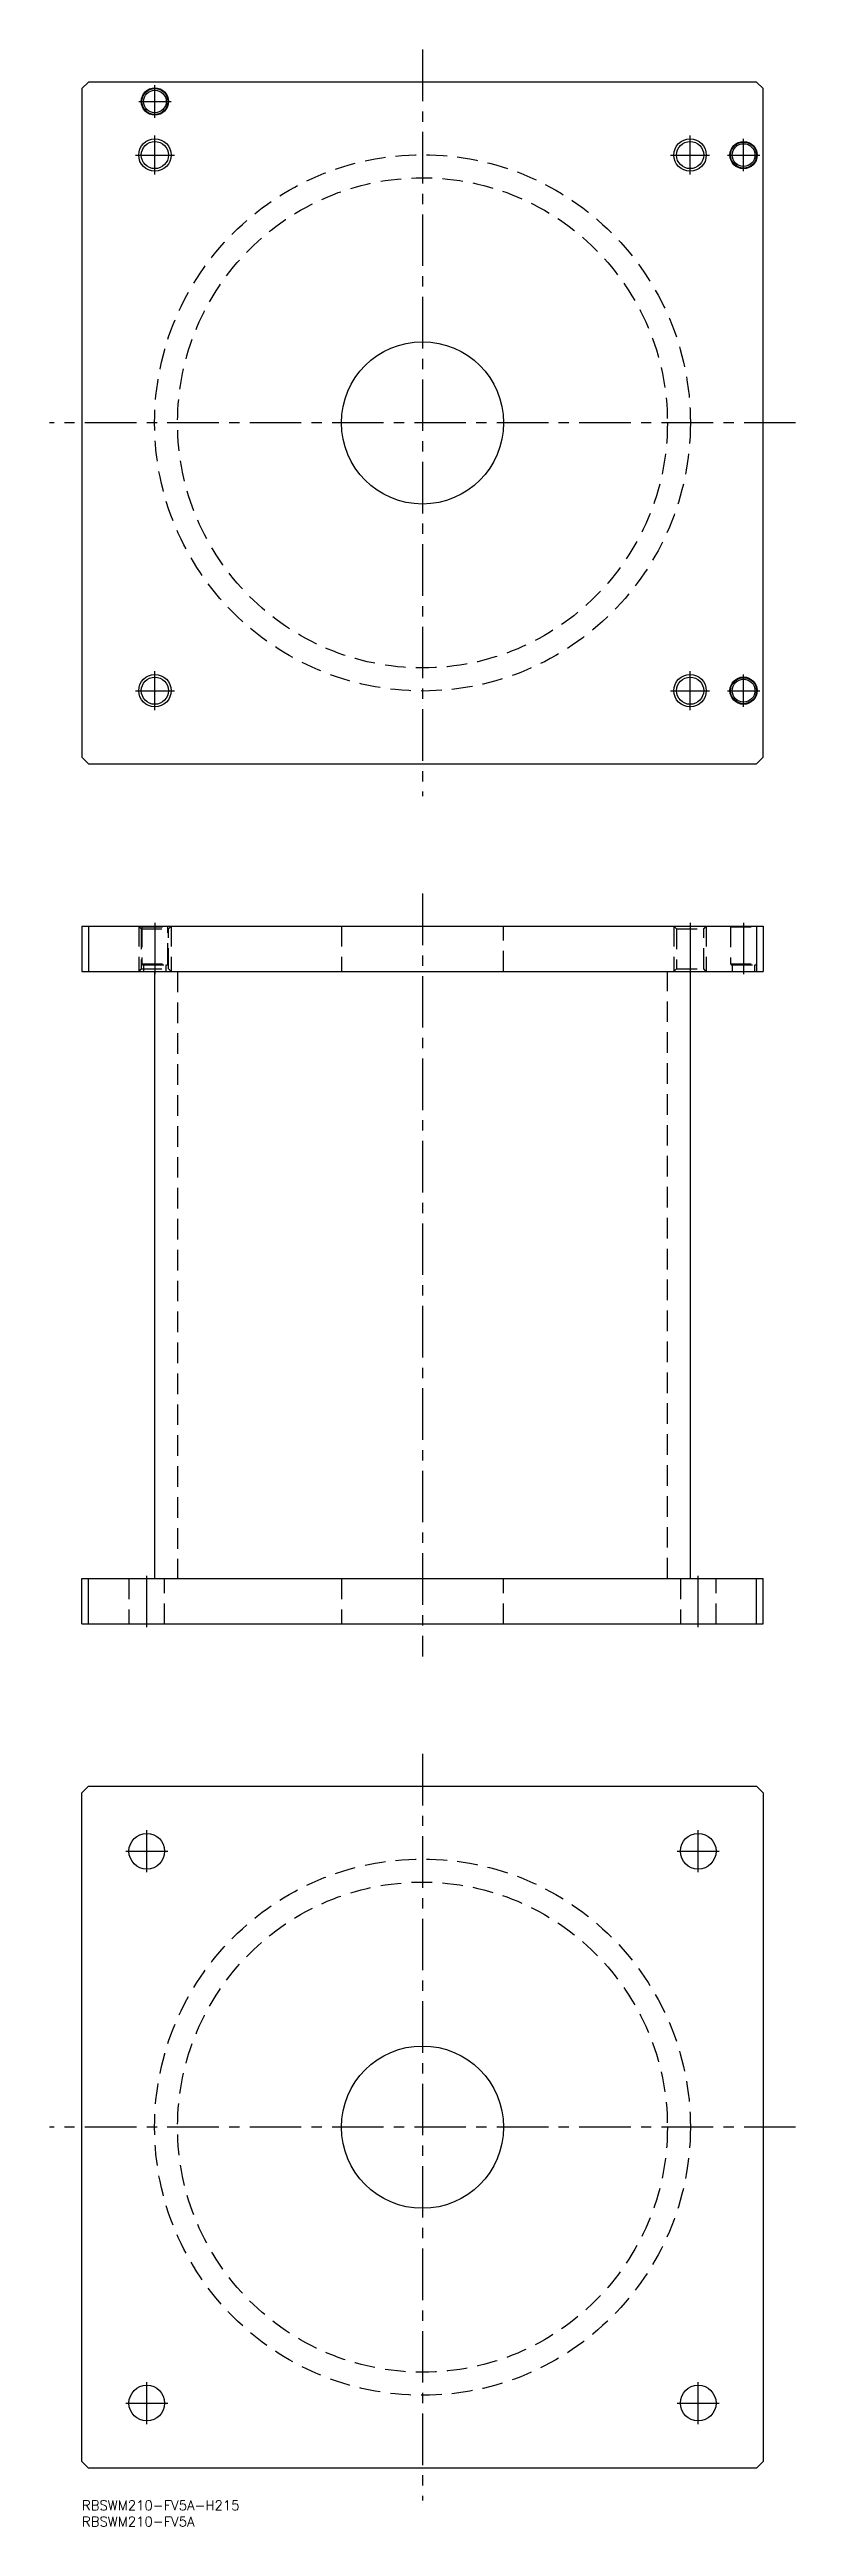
# Model space of a CAD drawing. Extents: x -10 to 220, y -8 to 755.
import ezdxf

# ---------------------------------------------------------------- set-up
doc = ezdxf.new("R2010")
doc.units = 0
doc.header["$LTSCALE"] = 0.5
doc.linetypes.add('CENTER', pattern=[50.8, 31.75, -6.35, 6.35, -6.35])
doc.linetypes.add('DASHED', pattern=[19.05, 12.7, -6.35])
doc.layers.get('0').update_dxf_attribs({"linetype": 'CONTINUOUS'})
for name, color, linetype in [('MSM_CENTER', 1, 'CENTER'), ('MSM_CONTINUOUS', 7, 'CONTINUOUS'), ('MSM_DASHED', 4, 'DASHED'), ('MSM_NARROW', 5, 'CONTINUOUS'), ('MSM_PART_NUMBER', 7, 'CONTINUOUS')]:
    doc.layers.add(name, color=color, linetype=linetype)
doc.styles.get("Standard").update_dxf_attribs({"font": 'txt.shx', "height": 3, "bigfont": 'bigfont.shx'})

msp = doc.modelspace()

# ---------------------------------------------------------------- linework, layer by layer
for p, q in [((2, 745), (0, 743)), ((208, 745), (2, 745)), ((210, 743), (208, 745))]:
    msp.add_line(p, q)
for centre, radius in [((22.5, 739), 4.2), ((22.5, 739), 4), ((22.5, 739), 3.5), ((22.5, 722.5), 4.188), ((187.5, 722.5), 4.188), ((204, 722.5), 4.2), ((204, 722.5), 4), ((204, 722.5), 3.5)]:
    msp.add_circle(centre, radius)
at = {"layer": 'MSM_CENTER'}
for p, q in [((105, 755), (105, 525)), ((22.5, 734), (22.5, 744)), ((17.5, 739), (27.5, 739)), ((22.5, 716.5), (22.5, 728.5)), ((187.5, 716.5), (187.5, 728.5)), ((204, 717.5), (204, 727.5)), ((16.5, 722.5), (28.5, 722.5)), ((181.5, 722.5), (193.5, 722.5)), ((199, 722.5), (209, 722.5)), ((220, 640), (-10, 640)), ((16.5, 557.5), (28.5, 557.5)), ((22.5, 551.5), (22.5, 563.5)), ((181.5, 557.5), (193.5, 557.5)), ((187.5, 551.5), (187.5, 563.5)), ((199, 557.5), (209, 557.5)), ((204, 552.5), (204, 562.5)), ((105, 495), (105, 260)), ((22.5, 486), (22.5, 470)), ((187.5, 486), (187.5, 470)), ((204, 486), (204, 470)), ((20, 269), (20, 285)), ((190, 269), (190, 285)), ((105, 230), (105, 0)), ((20, 193.5), (20, 206.5)), ((190, 193.5), (190, 206.5)), ((13.5, 200), (26.5, 200)), ((183.5, 200), (196.5, 200)), ((220, 115), (-10, 115)), ((20, 23.5), (20, 36.5)), ((190, 23.5), (190, 36.5)), ((13.5, 30), (26.5, 30)), ((183.5, 30), (196.5, 30))]:
    msp.add_line(p, q, dxfattribs=at)
at = {"layer": 'MSM_CONTINUOUS'}
for p, q in [((0, 743), (0, 537)), ((210, 537), (210, 743)), ((0, 537), (2, 535)), ((2, 535), (208, 535)), ((208, 535), (210, 537)), ((0, 485), (210, 485)), ((0, 485), (0, 471)), ((2, 485), (2, 471)), ((208, 485), (208, 471)), ((210, 485), (210, 471)), ((0, 471), (210, 471)), ((22.4, 471), (22.4, 284)), ((187.6, 284), (187.6, 471)), ((0, 270), (0, 284)), ((0, 284), (210, 284)), ((2, 270), (2, 284)), ((208, 270), (208, 284)), ((210, 270), (210, 284)), ((0, 270), (210, 270)), ((0, 218), (2, 220)), ((0, 12), (0, 218)), ((2, 220), (208, 220)), ((208, 220), (210, 218)), ((210, 218), (210, 12)), ((2, 10), (0, 12)), ((208, 10), (2, 10)), ((210, 12), (208, 10))]:
    msp.add_line(p, q, dxfattribs=at)
for centre, radius in [((105, 640), 25), ((22.5, 557.5), 4.188), ((187.5, 557.5), 4.188), ((204, 557.5), 4.2), ((204, 557.5), 4), ((204, 557.5), 3.5), ((20, 200), 5.5), ((190, 200), 5.5), ((105, 115), 25), ((20, 30), 5.5), ((190, 30), 5.5)]:
    msp.add_circle(centre, radius, dxfattribs=at)
at = {"layer": 'MSM_DASHED'}
for p, q in [((17.5, 485), (18.312, 484.188)), ((17.5, 485), (17.5, 471)), ((18.3, 485), (18.5, 484.8)), ((18.312, 484.188), (26.688, 484.188)), ((18.312, 484.188), (18.312, 471.812)), ((18.5, 484.8), (26.5, 484.8)), ((18.5, 484.8), (18.5, 473.4)), ((26.5, 484.8), (26.7, 485)), ((26.5, 473.4), (26.5, 484.8)), ((26.688, 484.188), (27.5, 485)), ((26.688, 471.812), (26.688, 484.188)), ((27.5, 485), (27.5, 471)), ((80, 485), (80, 471)), ((130, 471), (130, 485)), ((182.5, 485), (183.312, 484.188)), ((182.5, 485), (182.5, 471)), ((183.312, 484.188), (191.688, 484.188)), ((183.312, 484.188), (183.312, 471.812)), ((191.688, 484.188), (192.5, 485)), ((191.688, 471.812), (191.688, 484.188)), ((192.5, 485), (192.5, 471)), ((199.8, 485), (200, 484.8)), ((200, 484.8), (208, 484.8)), ((200, 484.8), (200, 473.4)), ((208, 484.8), (208.2, 485)), ((18.507, 473.4), (26.493, 473.4)), ((200.007, 473.4), (207.993, 473.4)), ((18.312, 471.812), (17.5, 471)), ((18.312, 471.812), (26.688, 471.812)), ((18.9, 473), (26.1, 473)), ((19, 473), (19, 471)), ((26, 471), (26, 473)), ((27.5, 471), (26.688, 471.812)), ((29.5, 471), (29.5, 284)), ((180.5, 284), (180.5, 471)), ((183.312, 471.812), (182.5, 471)), ((183.312, 471.812), (191.688, 471.812)), ((192.5, 471), (191.688, 471.812)), ((200.4, 473), (207.6, 473)), ((200.5, 473), (200.5, 471)), ((207.5, 471), (207.5, 473)), ((14.5, 284), (14.5, 270)), ((25.5, 270), (25.5, 284)), ((80, 284), (80, 270)), ((130, 270), (130, 284)), ((184.5, 284), (184.5, 270)), ((195.5, 270), (195.5, 284))]:
    msp.add_line(p, q, dxfattribs=at)
for centre, radius in [((105, 640), 82.6), ((105, 640), 75.5), ((105, 115), 82.6), ((105, 115), 75.5)]:
    msp.add_circle(centre, radius, dxfattribs=at)
for centre, start, end in [((18.9, 473.4), 180, 270), ((26.1, 473.4), 270, 360), ((200.4, 473.4), 180, 270), ((207.6, 473.4), 270, 360)]:
    msp.add_arc(centre, 0.4, start, end, dxfattribs=at)
at = {"layer": 'MSM_NARROW'}
for centre in [(22.5, 722.5), (187.5, 722.5), (22.5, 557.5), (187.5, 557.5)]:
    msp.add_circle(centre, 5, dxfattribs=at)

# ---------------------------------------------------------------- texts
at = {"layer": 'MSM_PART_NUMBER'}
for s, p in [('RBSWM210-FV5A-H215', (0, -3)), ('RBSWM210-FV5A', (0, -8))]:
    msp.add_text(s, height=3, dxfattribs=at).set_placement(p)

doc.saveas('drawing.dxf')
